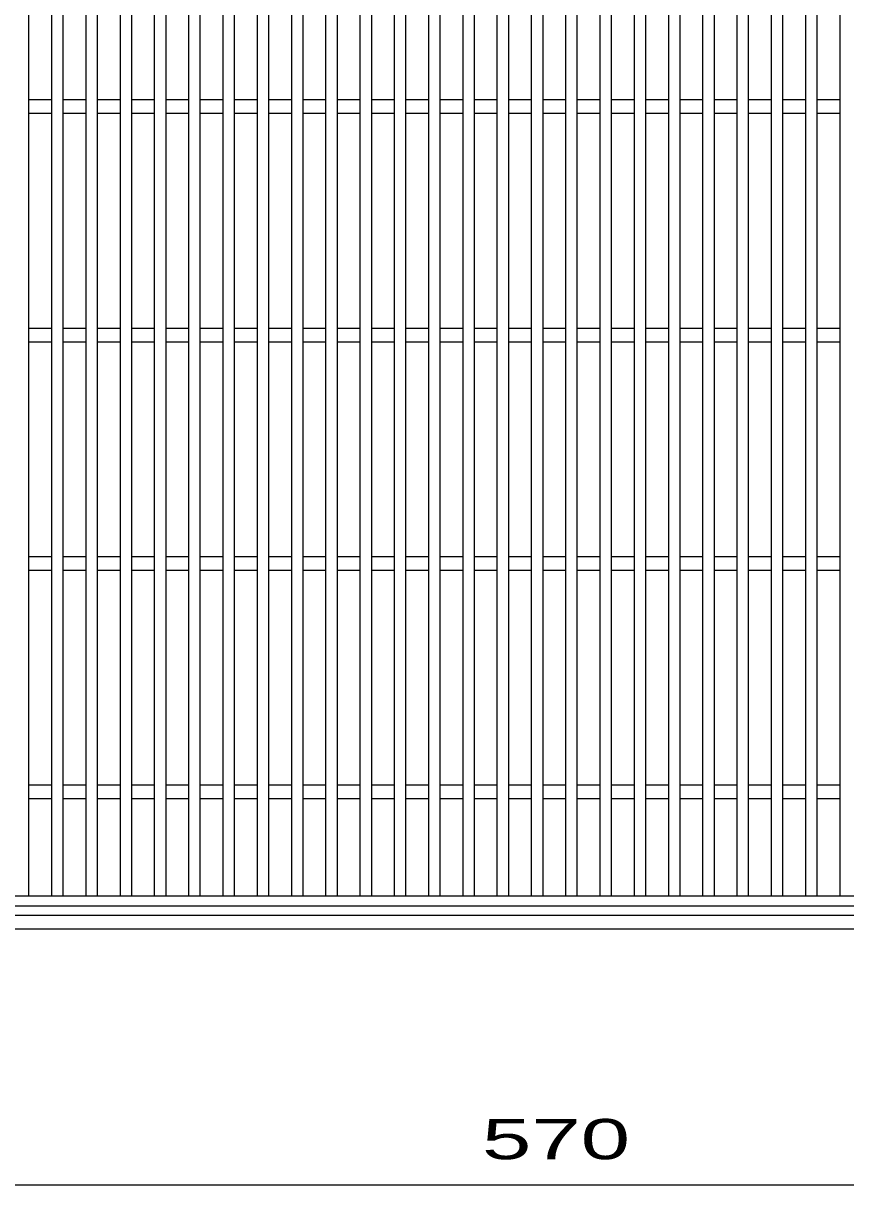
# Model space of a CAD drawing. Units: millimetres, scale not verified. Extents: x -1456 to 1385, y -1026 to 843.
# Drawn here: x -920 to -560, y -354 to 155 of the extents above; entities that cross this region are included whole.
import ezdxf
from ezdxf.enums import TextEntityAlignment as Align

# ---------------------------------------------------------------- set-up
doc = ezdxf.new("R2010")
doc.units = ezdxf.units.MM
doc.header["$LTSCALE"] = 8
for name, color, linetype, lineweight in [('16', 3, 'Continuous', 25), ('19', 6, 'Continuous', 25), ('22', 4, 'Continuous', 25)]:
    doc.layers.add(name, color=color, linetype=linetype, lineweight=lineweight)
doc.styles.add('ベクトル', font='')
doc.styles.get('ベクトル').set_extended_font_data('ベクトル')

msp = doc.modelspace()

# ---------------------------------------------------------------- linework, layer by layer
at = {"layer": '16'}
for p, q in [((-918, -227), (-918, 464)), ((-908, -227), (-908, 464)), ((-903, -227), (-903, 464)), ((-893, -227), (-893, 464)), ((-888, -227), (-888, 464)), ((-878, -227), (-878, 464)), ((-873, -227), (-873, 464)), ((-863, -227), (-863, 464)), ((-858, -227), (-858, 464)), ((-848, -227), (-848, 464)), ((-843, -227), (-843, 464)), ((-833, -227), (-833, 464)), ((-828, -227), (-828, 464)), ((-818, -227), (-818, 464)), ((-813, -227), (-813, 464)), ((-803, -227), (-803, 464)), ((-798, -227), (-798, 464)), ((-788, -227), (-788, 464)), ((-783, -227), (-783, 464)), ((-773, -227), (-773, 464)), ((-768, -227), (-768, 464)), ((-758, -227), (-758, 464)), ((-753, -227), (-753, 464)), ((-743, -227), (-743, 464)), ((-738, -227), (-738, 464)), ((-728, -227), (-728, 464)), ((-723, -227), (-723, 464)), ((-713, -227), (-713, 464)), ((-708, -227), (-708, 464)), ((-698, -227), (-698, 464)), ((-693, -227), (-693, 464)), ((-683, -227), (-683, 464)), ((-678, -227), (-678, 464)), ((-668, -227), (-668, 464)), ((-663, -227), (-663, 464)), ((-653, -227), (-653, 464)), ((-648, -227), (-648, 464)), ((-638, -227), (-638, 464)), ((-633, -227), (-633, 464)), ((-623, -227), (-623, 464)), ((-618, -227), (-618, 464)), ((-608, -227), (-608, 464)), ((-603, -227), (-603, 464)), ((-593, -227), (-593, 464)), ((-588, -227), (-588, 464)), ((-578, -227), (-578, 464)), ((-573, -227), (-573, 464)), ((-563, -227), (-563, 464)), ((-918, 121.5), (-908, 121.5)), ((-903, 121.5), (-893, 121.5)), ((-888, 121.5), (-878, 121.5)), ((-873, 121.5), (-863, 121.5)), ((-858, 121.5), (-848, 121.5)), ((-843, 121.5), (-833, 121.5)), ((-828, 121.5), (-818, 121.5)), ((-813, 121.5), (-803, 121.5)), ((-798, 121.5), (-788, 121.5)), ((-783, 121.5), (-773, 121.5)), ((-768, 121.5), (-758, 121.5)), ((-753, 121.5), (-743, 121.5)), ((-738, 121.5), (-728, 121.5)), ((-723, 121.5), (-713, 121.5)), ((-708, 121.5), (-698, 121.5)), ((-693, 121.5), (-683, 121.5)), ((-678, 121.5), (-668, 121.5)), ((-663, 121.5), (-653, 121.5)), ((-648, 121.5), (-638, 121.5)), ((-633, 121.5), (-623, 121.5)), ((-618, 121.5), (-608, 121.5)), ((-603, 121.5), (-593, 121.5)), ((-588, 121.5), (-578, 121.5)), ((-573, 121.5), (-563, 121.5)), ((-918, 115.5), (-908, 115.5)), ((-903, 115.5), (-893, 115.5)), ((-888, 115.5), (-878, 115.5)), ((-873, 115.5), (-863, 115.5)), ((-858, 115.5), (-848, 115.5)), ((-843, 115.5), (-833, 115.5)), ((-828, 115.5), (-818, 115.5)), ((-813, 115.5), (-803, 115.5)), ((-798, 115.5), (-788, 115.5)), ((-783, 115.5), (-773, 115.5)), ((-768, 115.5), (-758, 115.5)), ((-753, 115.5), (-743, 115.5)), ((-738, 115.5), (-728, 115.5)), ((-723, 115.5), (-713, 115.5)), ((-708, 115.5), (-698, 115.5)), ((-693, 115.5), (-683, 115.5)), ((-678, 115.5), (-668, 115.5)), ((-663, 115.5), (-653, 115.5)), ((-648, 115.5), (-638, 115.5)), ((-633, 115.5), (-623, 115.5)), ((-618, 115.5), (-608, 115.5)), ((-603, 115.5), (-593, 115.5)), ((-588, 115.5), (-578, 115.5)), ((-573, 115.5), (-563, 115.5)), ((-918, 21.5), (-908, 21.5)), ((-903, 21.5), (-893, 21.5)), ((-888, 21.5), (-878, 21.5)), ((-873, 21.5), (-863, 21.5)), ((-858, 21.5), (-848, 21.5)), ((-843, 21.5), (-833, 21.5)), ((-828, 21.5), (-818, 21.5)), ((-813, 21.5), (-803, 21.5)), ((-798, 21.5), (-788, 21.5)), ((-783, 21.5), (-773, 21.5)), ((-768, 21.5), (-758, 21.5)), ((-753, 21.5), (-743, 21.5)), ((-738, 21.5), (-728, 21.5)), ((-723, 21.5), (-713, 21.5)), ((-708, 21.5), (-698, 21.5)), ((-693, 21.5), (-683, 21.5)), ((-678, 21.5), (-668, 21.5)), ((-663, 21.5), (-653, 21.5)), ((-648, 21.5), (-638, 21.5)), ((-633, 21.5), (-623, 21.5)), ((-618, 21.5), (-608, 21.5)), ((-603, 21.5), (-593, 21.5)), ((-588, 21.5), (-578, 21.5)), ((-573, 21.5), (-563, 21.5)), ((-918, 15.5), (-908, 15.5)), ((-903, 15.5), (-893, 15.5)), ((-888, 15.5), (-878, 15.5)), ((-873, 15.5), (-863, 15.5)), ((-858, 15.5), (-848, 15.5)), ((-843, 15.5), (-833, 15.5)), ((-828, 15.5), (-818, 15.5)), ((-813, 15.5), (-803, 15.5)), ((-798, 15.5), (-788, 15.5)), ((-783, 15.5), (-773, 15.5)), ((-768, 15.5), (-758, 15.5)), ((-753, 15.5), (-743, 15.5)), ((-738, 15.5), (-728, 15.5)), ((-723, 15.5), (-713, 15.5)), ((-708, 15.5), (-698, 15.5)), ((-693, 15.5), (-683, 15.5)), ((-678, 15.5), (-668, 15.5)), ((-663, 15.5), (-653, 15.5)), ((-648, 15.5), (-638, 15.5)), ((-633, 15.5), (-623, 15.5)), ((-618, 15.5), (-608, 15.5)), ((-603, 15.5), (-593, 15.5)), ((-588, 15.5), (-578, 15.5)), ((-573, 15.5), (-563, 15.5)), ((-918, -78.5), (-908, -78.5)), ((-903, -78.5), (-893, -78.5)), ((-888, -78.5), (-878, -78.5)), ((-873, -78.5), (-863, -78.5)), ((-858, -78.5), (-848, -78.5)), ((-843, -78.5), (-833, -78.5)), ((-828, -78.5), (-818, -78.5)), ((-813, -78.5), (-803, -78.5)), ((-798, -78.5), (-788, -78.5)), ((-783, -78.5), (-773, -78.5)), ((-768, -78.5), (-758, -78.5)), ((-753, -78.5), (-743, -78.5)), ((-738, -78.5), (-728, -78.5)), ((-723, -78.5), (-713, -78.5)), ((-708, -78.5), (-698, -78.5)), ((-693, -78.5), (-683, -78.5)), ((-678, -78.5), (-668, -78.5)), ((-663, -78.5), (-653, -78.5)), ((-648, -78.5), (-638, -78.5)), ((-633, -78.5), (-623, -78.5)), ((-618, -78.5), (-608, -78.5)), ((-603, -78.5), (-593, -78.5)), ((-588, -78.5), (-578, -78.5)), ((-573, -78.5), (-563, -78.5)), ((-918, -84.5), (-908, -84.5)), ((-903, -84.5), (-893, -84.5)), ((-888, -84.5), (-878, -84.5)), ((-873, -84.5), (-863, -84.5)), ((-858, -84.5), (-848, -84.5)), ((-843, -84.5), (-833, -84.5)), ((-828, -84.5), (-818, -84.5)), ((-813, -84.5), (-803, -84.5)), ((-798, -84.5), (-788, -84.5)), ((-783, -84.5), (-773, -84.5)), ((-768, -84.5), (-758, -84.5)), ((-753, -84.5), (-743, -84.5)), ((-738, -84.5), (-728, -84.5)), ((-723, -84.5), (-713, -84.5)), ((-708, -84.5), (-698, -84.5)), ((-693, -84.5), (-683, -84.5)), ((-678, -84.5), (-668, -84.5)), ((-663, -84.5), (-653, -84.5)), ((-648, -84.5), (-638, -84.5)), ((-633, -84.5), (-623, -84.5)), ((-618, -84.5), (-608, -84.5)), ((-603, -84.5), (-593, -84.5)), ((-588, -84.5), (-578, -84.5)), ((-573, -84.5), (-563, -84.5)), ((-918, -178.5), (-908, -178.5)), ((-903, -178.5), (-893, -178.5)), ((-888, -178.5), (-878, -178.5)), ((-873, -178.5), (-863, -178.5)), ((-858, -178.5), (-848, -178.5)), ((-843, -178.5), (-833, -178.5)), ((-828, -178.5), (-818, -178.5)), ((-813, -178.5), (-803, -178.5)), ((-798, -178.5), (-788, -178.5)), ((-783, -178.5), (-773, -178.5)), ((-768, -178.5), (-758, -178.5)), ((-753, -178.5), (-743, -178.5)), ((-738, -178.5), (-728, -178.5)), ((-723, -178.5), (-713, -178.5)), ((-708, -178.5), (-698, -178.5)), ((-693, -178.5), (-683, -178.5)), ((-678, -178.5), (-668, -178.5)), ((-663, -178.5), (-653, -178.5)), ((-648, -178.5), (-638, -178.5)), ((-633, -178.5), (-623, -178.5)), ((-618, -178.5), (-608, -178.5)), ((-603, -178.5), (-593, -178.5)), ((-588, -178.5), (-578, -178.5)), ((-573, -178.5), (-563, -178.5)), ((-918, -184.5), (-908, -184.5)), ((-903, -184.5), (-893, -184.5)), ((-888, -184.5), (-878, -184.5)), ((-873, -184.5), (-863, -184.5)), ((-858, -184.5), (-848, -184.5)), ((-843, -184.5), (-833, -184.5)), ((-828, -184.5), (-818, -184.5)), ((-813, -184.5), (-803, -184.5)), ((-798, -184.5), (-788, -184.5)), ((-783, -184.5), (-773, -184.5)), ((-768, -184.5), (-758, -184.5)), ((-753, -184.5), (-743, -184.5)), ((-738, -184.5), (-728, -184.5)), ((-723, -184.5), (-713, -184.5)), ((-708, -184.5), (-698, -184.5)), ((-693, -184.5), (-683, -184.5)), ((-678, -184.5), (-668, -184.5)), ((-663, -184.5), (-653, -184.5)), ((-648, -184.5), (-638, -184.5)), ((-633, -184.5), (-623, -184.5)), ((-618, -184.5), (-608, -184.5)), ((-603, -184.5), (-593, -184.5)), ((-588, -184.5), (-578, -184.5)), ((-573, -184.5), (-563, -184.5)), ((-1028, -227), (-333, -227)), ((-923, -227), (-918, -227)), ((-908, -227), (-903, -227)), ((-893, -227), (-888, -227)), ((-878, -227), (-873, -227)), ((-863, -227), (-858, -227)), ((-848, -227), (-843, -227)), ((-833, -227), (-828, -227)), ((-818, -227), (-813, -227)), ((-803, -227), (-798, -227)), ((-788, -227), (-783, -227)), ((-773, -227), (-768, -227)), ((-758, -227), (-753, -227)), ((-743, -227), (-738, -227)), ((-728, -227), (-723, -227)), ((-713, -227), (-708, -227)), ((-698, -227), (-693, -227)), ((-683, -227), (-678, -227)), ((-668, -227), (-663, -227)), ((-653, -227), (-648, -227)), ((-638, -227), (-633, -227)), ((-623, -227), (-618, -227)), ((-608, -227), (-603, -227)), ((-593, -227), (-588, -227)), ((-578, -227), (-573, -227)), ((-563, -227), (-558, -227)), ((-333, -231.5), (-1028, -231.5))]:
    msp.add_line(p, q, dxfattribs=at)
at = {"layer": '19'}
for p, q in [((-1034.5, -235.5), (-326.5, -235.5)), ((-1040.5, -241.5), (-320.5, -241.5))]:
    msp.add_line(p, q, dxfattribs=at)
at = {"layer": '22'}
msp.add_line((-965.5, -353.5), (-395.5, -353.5), dxfattribs=at)

# ---------------------------------------------------------------- texts
at = {"layer": '22', "color": 2, "style": 'ベクトル', "width": 1.65}
msp.add_text(' 570 ', height=17.6, dxfattribs=at).set_placement((-730.5, -333.5), align=Align.MIDDLE_LEFT)

doc.saveas('drawing.dxf')
